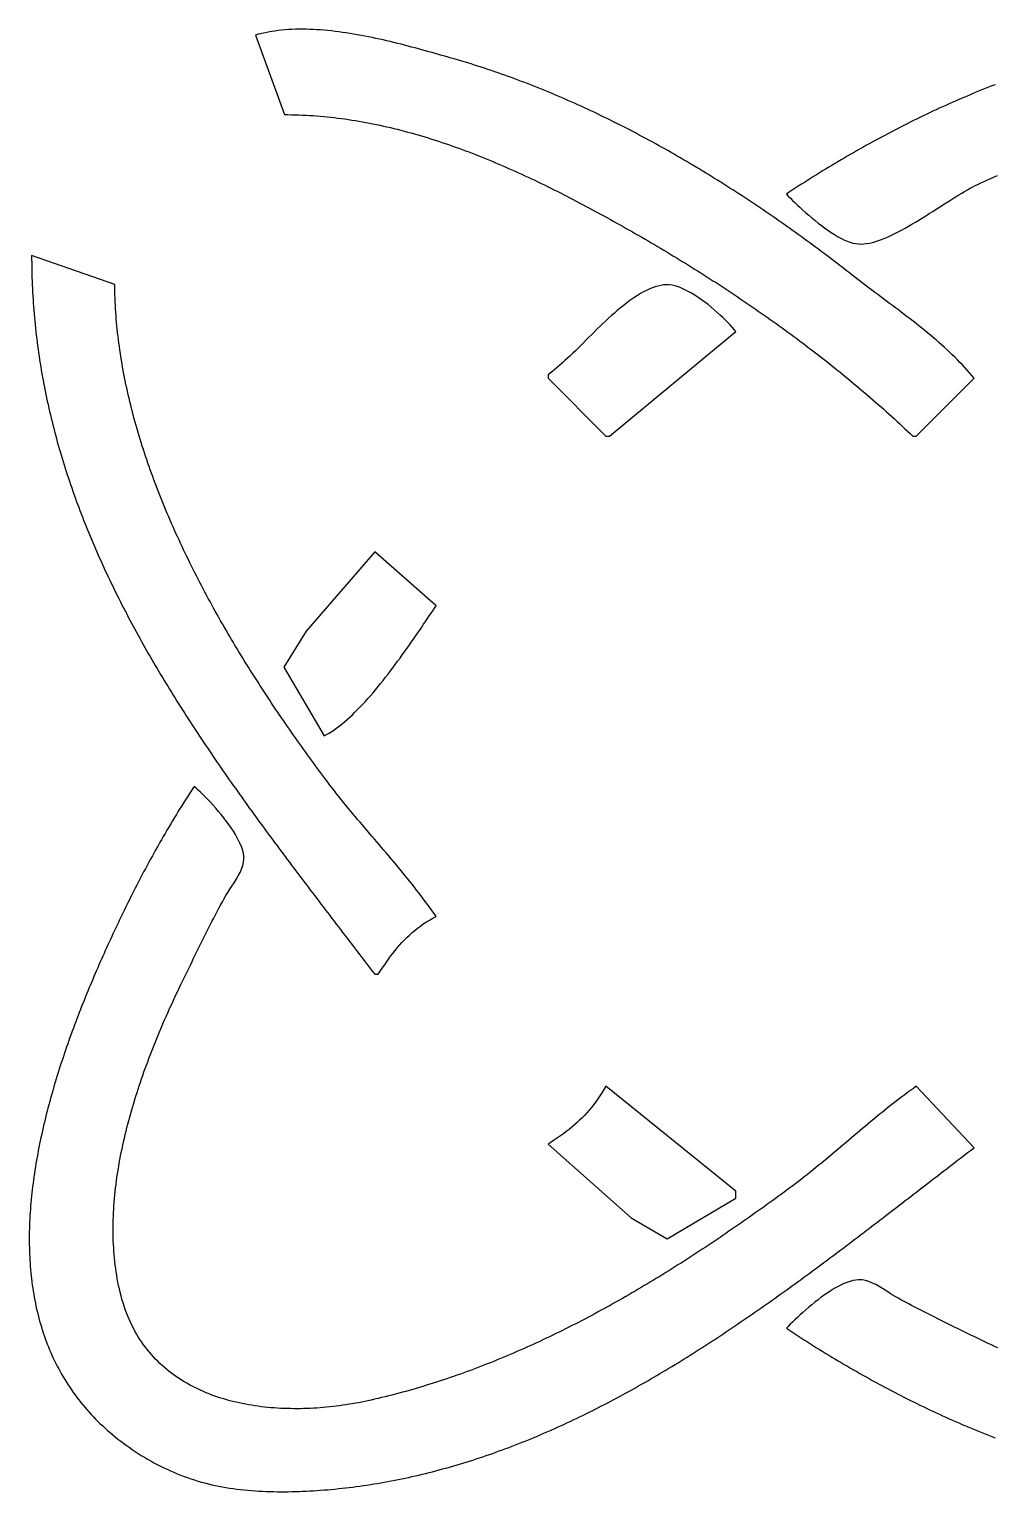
# Model space of a CAD drawing. Extents: x 0 to 2400, y 0 to 1800.
# Drawn here: x 997.3 to 1264.7, y 880.7 to 1285.6 of the extents above; entities that cross this region are included whole.
import ezdxf

# ---------------------------------------------------------------- set-up
doc = ezdxf.new("R2010")
doc.units = 0
doc.layers.add('C7', color=7, linetype='CONTINUOUS')

msp = doc.modelspace()

# ---------------------------------------------------------------- linework, layer by layer
at = {"layer": 'C7'}
for points in [[(1115, 1277.4213), (1114.1601, 1277.6612), (1113.3077, 1277.905), (1112.4432, 1278.1523), (1111.5671, 1278.4026), (1110.6798, 1278.6554), (1109.7816, 1278.9103), (1108.8732, 1279.1669), (1107.9548, 1279.4246), (1107.027, 1279.683), (1106.0902, 1279.9417), (1105.1448, 1280.2001), (1104.1912, 1280.458), (1103.23, 1280.7147), (1102.2615, 1280.9698), (1101.2862, 1281.223), (1100.3046, 1281.4736), (1099.317, 1281.7213), (1098.3239, 1281.9657), (1097.3257, 1282.2062), (1096.3229, 1282.4424), (1095.316, 1282.6739), (1094.3053, 1282.9001), (1093.2914, 1283.1207), (1092.2746, 1283.3352), (1091.2553, 1283.5431), (1090.2341, 1283.7439), (1089.2114, 1283.9373), (1088.1876, 1284.1228), (1087.1631, 1284.2998), (1086.1384, 1284.468), (1085.1139, 1284.6269), (1084.0901, 1284.7761), (1083.0674, 1284.915), (1082.0463, 1285.0432), (1081.0272, 1285.1604), (1080.0104, 1285.2659), (1078.9966, 1285.3594), (1077.9861, 1285.4404), (1076.9793, 1285.5085), (1075.9767, 1285.5631), (1074.9787, 1285.6039), (1073.9858, 1285.6304), (1072.9984, 1285.6421), (1072.017, 1285.6386), (1071.0419, 1285.6194), (1070.0737, 1285.584), (1069.1127, 1285.5321), (1068.1595, 1285.4631), (1067.2144, 1285.3766), (1066.2779, 1285.2722), (1065.3504, 1285.1493), (1064.4324, 1285.0076), (1063.5244, 1284.8465), (1062.6266, 1284.6657), (1061.7397, 1284.4646), (1060.864, 1284.2429), (1060, 1284)], [(1060, 1284), (1068, 1262), (1068.9935, 1261.9956), (1069.9861, 1261.9825), (1070.9777, 1261.9607), (1071.9683, 1261.9304), (1072.9579, 1261.8917), (1073.9465, 1261.8445), (1074.934, 1261.7891), (1075.9205, 1261.7254), (1076.9059, 1261.6536), (1077.8902, 1261.5737), (1078.8735, 1261.4858), (1079.8557, 1261.39), (1080.8368, 1261.2864), (1081.8168, 1261.175), (1082.7956, 1261.056), (1083.7734, 1260.9294), (1084.75, 1260.7953), (1085.7254, 1260.6538), (1086.6997, 1260.505), (1087.6728, 1260.3489), (1088.6447, 1260.1856), (1089.6155, 1260.0153), (1090.585, 1259.8379), (1091.5534, 1259.6536), (1092.5205, 1259.4625), (1093.4864, 1259.2646), (1094.451, 1259.06), (1095.4144, 1258.8488), (1096.3765, 1258.631), (1097.3374, 1258.4069), (1098.297, 1258.1763), (1099.2553, 1257.9395), (1100.2123, 1257.6965), (1101.1679, 1257.4474), (1102.1223, 1257.1922), (1103.0753, 1256.9311), (1104.027, 1256.6641), (1104.9773, 1256.3914), (1105.9262, 1256.1129), (1106.8738, 1255.8287), (1107.82, 1255.5391), (1108.7648, 1255.2439), (1109.7082, 1254.9434), (1110.6502, 1254.6375), (1111.5907, 1254.3265), (1112.5298, 1254.0103), (1113.4675, 1253.689), (1114.4037, 1253.3628), (1115.3385, 1253.0316), (1116.2717, 1252.6956), (1117.2035, 1252.3549), (1118.1338, 1252.0096), (1119.0626, 1251.6596), (1119.9899, 1251.3052), (1120.9156, 1250.9464), (1121.8398, 1250.5832), (1122.7624, 1250.2158), (1123.6835, 1249.8442), (1124.603, 1249.4685), (1125.521, 1249.0888), (1126.4373, 1248.7052), (1127.3521, 1248.3177), (1128.2652, 1247.9265), (1129.1768, 1247.5316), (1130.0866, 1247.1331), (1130.9949, 1246.731), (1131.9015, 1246.3256), (1132.8064, 1245.9167), (1133.7097, 1245.5046), (1134.6113, 1245.0893), (1135.5112, 1244.6709), (1136.4094, 1244.2495), (1137.3058, 1243.8251), (1138.2006, 1243.3978), (1139.0936, 1242.9678), (1139.9849, 1242.535), (1140.8744, 1242.0996), (1141.7622, 1241.6617), (1142.6482, 1241.2213), (1143.5324, 1240.7785), (1144.4148, 1240.3334), (1145.2954, 1239.8861), (1146.1742, 1239.4366), (1147.0512, 1238.9851), (1147.9263, 1238.5316), (1148.7996, 1238.0762), (1149.671, 1237.619), (1150.5406, 1237.1601), (1151.4083, 1236.6995), (1152.2741, 1236.2374), (1153.138, 1235.7737), (1154, 1235.3087), (1154.8688, 1234.8377), (1155.7374, 1234.3647), (1156.6059, 1233.8898), (1157.474, 1233.413), (1158.3419, 1232.9342), (1159.2096, 1232.4534), (1160.0769, 1231.9707), (1160.9438, 1231.486), (1161.8105, 1230.9994), (1162.6767, 1230.5108), (1163.5425, 1230.0202), (1164.4079, 1229.5277), (1165.2729, 1229.0332), (1166.1373, 1228.5367), (1167.0013, 1228.0383), (1167.8648, 1227.5379), (1168.7277, 1227.0356), (1169.5901, 1226.5313), (1170.4518, 1226.025), (1171.313, 1225.5167), (1172.1735, 1225.0065), (1173.0334, 1224.4943), (1173.8925, 1223.9802), (1174.751, 1223.4641), (1175.6088, 1222.946), (1176.4658, 1222.4259), (1177.322, 1221.9039), (1178.1774, 1221.3798), (1179.032, 1220.8539), (1179.8858, 1220.3259), (1180.7387, 1219.7959), (1181.5908, 1219.264), (1182.4419, 1218.7301), (1183.2921, 1218.1943), (1184.1413, 1217.6564), (1184.9895, 1217.1166), (1185.8368, 1216.5748), (1186.683, 1216.031), (1187.5281, 1215.4852), (1188.3722, 1214.9375), (1189.2153, 1214.3877), (1190.0571, 1213.836), (1190.8979, 1213.2823), (1191.7375, 1212.7266), (1192.5759, 1212.1689), (1193.4131, 1211.6093), (1194.249, 1211.0476), (1195.0837, 1210.484), (1195.9171, 1209.9184), (1196.7493, 1209.3507), (1197.5801, 1208.7811), (1198.4095, 1208.2095), (1199.2376, 1207.6359), (1200.0643, 1207.0604), (1200.8896, 1206.4828), (1201.7134, 1205.9032), (1202.5358, 1205.3217), (1203.3567, 1204.7381), (1204.176, 1204.1525), (1204.9939, 1203.565), (1205.8102, 1202.9754), (1206.6249, 1202.3839), (1207.438, 1201.7903), (1208.2495, 1201.1948), (1209.0594, 1200.5973), (1209.8676, 1199.9977), (1210.674, 1199.3962), (1211.4788, 1198.7926), (1212.2819, 1198.187), (1213.0831, 1197.5795), (1213.8826, 1196.9699), (1214.6803, 1196.3583), (1215.4762, 1195.7448), (1216.2702, 1195.1292), (1217.0623, 1194.5116), (1217.8525, 1193.892), (1218.6408, 1193.2704), (1219.4272, 1192.6468), (1220.2116, 1192.0211), (1220.994, 1191.3935), (1221.7744, 1190.7638), (1222.5528, 1190.1322), (1223.3291, 1189.4985), (1224.1033, 1188.8628), (1224.8754, 1188.2251), (1225.6454, 1187.5854), (1226.4132, 1186.9436), (1227.1789, 1186.2999), (1227.9423, 1185.6541), (1228.7035, 1185.0063), (1229.4625, 1184.3565), (1230.2193, 1183.7046), (1230.9737, 1183.0508), (1231.7258, 1182.3949), (1232.4756, 1181.737), (1233.2231, 1181.0771), (1233.9681, 1180.4151), (1234.7108, 1179.7512), (1235.451, 1179.0852), (1236.1888, 1178.4171), (1236.924, 1177.7471), (1237.6569, 1177.075), (1238.3871, 1176.4009), (1239.1149, 1175.7248), (1239.84, 1175.0466), (1240.5626, 1174.3664), (1241.2826, 1173.6842), (1242, 1173), (1243, 1173), (1259, 1189), (1258.3799, 1189.7561), (1257.7458, 1190.5047), (1257.0983, 1191.2459), (1256.4379, 1191.9798), (1255.765, 1192.7067), (1255.0802, 1193.4267), (1254.3839, 1194.1401), (1253.6768, 1194.847), (1252.9592, 1195.5477), (1252.2318, 1196.2422), (1251.4949, 1196.9309), (1250.7492, 1197.6139), (1249.9951, 1198.2913), (1249.2331, 1198.9635), (1248.4638, 1199.6305), (1247.6876, 1200.2925), (1246.9051, 1200.9499), (1246.1168, 1201.6026), (1245.3231, 1202.251), (1244.5247, 1202.8953), (1243.7219, 1203.5355), (1242.9153, 1204.172), (1242.1054, 1204.8048), (1241.2928, 1205.4343), (1240.4778, 1206.0605), (1239.6612, 1206.6837), (1238.8432, 1207.304), (1238.0245, 1207.9218), (1237.2056, 1208.537), (1236.3869, 1209.15), (1235.569, 1209.761), (1234.7524, 1210.37), (1233.9376, 1210.9774), (1233.1251, 1211.5832), (1232.3154, 1212.1878), (1231.509, 1212.7912), (1230.7065, 1213.3937), (1229.9082, 1213.9955), (1229.1149, 1214.5967), (1228.3268, 1215.1975), (1227.5447, 1215.7983), (1226.7689, 1216.399), (1226, 1217), (1225.2342, 1217.6002), (1224.4664, 1218.1996), (1223.6966, 1218.798), (1222.9248, 1219.3956), (1222.151, 1219.9922), (1221.3752, 1220.5878), (1220.5974, 1221.1824), (1219.8177, 1221.776), (1219.0359, 1222.3685), (1218.2523, 1222.96), (1217.4667, 1223.5503), (1216.6791, 1224.1395), (1215.8896, 1224.7275), (1215.0983, 1225.3143), (1214.305, 1225.8999), (1213.5098, 1226.4842), (1212.7128, 1227.0673), (1211.9139, 1227.6491), (1211.1131, 1228.2295), (1210.3105, 1228.8085), (1209.506, 1229.3862), (1208.6998, 1229.9625), (1207.8917, 1230.5373), (1207.0818, 1231.1106), (1206.2701, 1231.6825), (1205.4566, 1232.2528), (1204.6413, 1232.8215), (1203.8243, 1233.3887), (1203.0055, 1233.9543), (1202.185, 1234.5182), (1201.3628, 1235.0805), (1200.5388, 1235.6411), (1199.7131, 1236.2), (1198.8857, 1236.7571), (1198.0567, 1237.3124), (1197.2259, 1237.866), (1196.3935, 1238.4177), (1195.5594, 1238.9676), (1194.7236, 1239.5156), (1193.8863, 1240.0617), (1193.0473, 1240.6058), (1192.2066, 1241.148), (1191.3644, 1241.6882), (1190.5206, 1242.2263), (1189.6752, 1242.7625), (1188.8282, 1243.2965), (1187.9796, 1243.8285), (1187.1295, 1244.3583), (1186.2778, 1244.8859), (1185.4246, 1245.4114), (1184.5699, 1245.9347), (1183.7137, 1246.4557), (1182.8559, 1246.9745), (1181.9967, 1247.491), (1181.136, 1248.0051), (1180.2738, 1248.5169), (1179.4101, 1249.0264), (1178.545, 1249.5334), (1177.6785, 1250.038), (1176.8105, 1250.5401), (1175.9411, 1251.0398), (1175.0703, 1251.5369), (1174.1981, 1252.0315), (1173.3245, 1252.5236), (1172.4495, 1253.013), (1171.5732, 1253.4998), (1170.6955, 1253.984), (1169.8164, 1254.4655), (1168.936, 1254.9443), (1168.0543, 1255.4204), (1167.1713, 1255.8937), (1166.2869, 1256.3642), (1165.4013, 1256.8319), (1164.5144, 1257.2968), (1163.6262, 1257.7588), (1162.7367, 1258.2179), (1161.846, 1258.674), (1160.954, 1259.1273), (1160.0608, 1259.5775), (1159.1664, 1260.0248), (1158.2708, 1260.469), (1157.374, 1260.9101), (1156.4759, 1261.3482), (1155.5767, 1261.7831), (1154.6764, 1262.2149), (1153.7748, 1262.6436), (1152.8721, 1263.069), (1151.9683, 1263.4912), (1151.0633, 1263.9102), (1150.1573, 1264.3259), (1149.2501, 1264.7383), (1148.3418, 1265.1473), (1147.4324, 1265.553), (1146.522, 1265.9553), (1145.6105, 1266.3542), (1144.6979, 1266.7496), (1143.7843, 1267.1416), (1142.8696, 1267.53), (1141.954, 1267.915), (1141.0373, 1268.2963), (1140.1196, 1268.6741), (1139.2009, 1269.0483), (1138.2812, 1269.4189), (1137.3605, 1269.7858), (1136.4389, 1270.149), (1135.5164, 1270.5085), (1134.5929, 1270.8643), (1133.6684, 1271.2162), (1132.743, 1271.5644), (1131.8168, 1271.9088), (1130.8896, 1272.2493), (1129.9615, 1272.5859), (1129.0326, 1272.9186), (1128.1028, 1273.2473), (1127.1721, 1273.5721), (1126.2406, 1273.8929), (1125.3082, 1274.2097), (1124.375, 1274.5225), (1123.441, 1274.8311), (1122.5062, 1275.1357), (1121.5706, 1275.4362), (1120.6342, 1275.7324), (1119.6971, 1276.0245), (1118.7591, 1276.3124), (1117.8204, 1276.5961), (1116.881, 1276.8755), (1115.9408, 1277.1506), (1115, 1277.4214)], [(1264.8405, 1270.2871), (1263.9195, 1269.9309), (1262.9998, 1269.571), (1262.0813, 1269.2076), (1261.1641, 1268.8405), (1260.2481, 1268.4699), (1259.3334, 1268.0957), (1258.42, 1267.718), (1257.5079, 1267.3367), (1256.597, 1266.952), (1255.6874, 1266.5639), (1254.7791, 1266.1723), (1253.8722, 1265.7773), (1252.9665, 1265.3789), (1252.0622, 1264.9771), (1251.1591, 1264.5719), (1250.2574, 1264.1635), (1249.3571, 1263.7517), (1248.458, 1263.3367), (1247.5603, 1262.9184), (1246.664, 1262.4969), (1245.769, 1262.0721), (1244.8754, 1261.6442), (1243.9832, 1261.2131), (1243.0923, 1260.7789), (1242.2029, 1260.3415), (1241.3148, 1259.9011), (1240.4281, 1259.4575), (1239.5428, 1259.0109), (1238.6589, 1258.5613), (1237.7764, 1258.1087), (1236.8954, 1257.653), (1236.0157, 1257.1945), (1235.1375, 1256.7329), (1234.2608, 1256.2685), (1233.3855, 1255.8011), (1232.5116, 1255.3309), (1231.6392, 1254.8579), (1230.7682, 1254.382), (1229.8987, 1253.9033), (1229.0307, 1253.4218), (1228.1642, 1252.9375), (1227.2992, 1252.4505), (1226.4356, 1251.9608), (1225.5736, 1251.4684), (1224.713, 1250.9734), (1223.854, 1250.4757), (1222.9965, 1249.9753), (1222.1405, 1249.4724), (1221.286, 1248.9669), (1220.4331, 1248.4588), (1219.5817, 1247.9481), (1218.7318, 1247.435), (1217.8835, 1246.9194), (1217.0368, 1246.4013), (1216.1916, 1245.8808), (1215.3481, 1245.3578), (1214.506, 1244.8325), (1213.6656, 1244.3047), (1212.8268, 1243.7746), (1211.9895, 1243.2422), (1211.1539, 1242.7075), (1210.3199, 1242.1705), (1209.4874, 1241.6312), (1208.6567, 1241.0896), (1207.8275, 1240.5459), (1207, 1240)], [(1260, 1242.6912), (1260.9051, 1243.1054), (1261.812, 1243.5178), (1262.7206, 1243.9283), (1263.631, 1244.3367), (1264.5429, 1244.7429), (1265.4566, 1245.1469)], [(1207, 1240), (1207.5293, 1239.4651), (1208.1075, 1238.8888), (1208.731, 1238.2761), (1209.3965, 1237.6323), (1210.1004, 1236.9627), (1210.8395, 1236.2725), (1211.6103, 1235.5668), (1212.4093, 1234.8511), (1213.2331, 1234.1304), (1214.0784, 1233.41), (1214.9416, 1232.6952), (1215.8194, 1231.9911), (1216.7084, 1231.3031), (1217.605, 1230.6364), (1218.506, 1229.9961), (1219.4079, 1229.3876), (1220.3072, 1228.816), (1221.2006, 1228.2866), (1222.0846, 1227.8046), (1222.9558, 1227.3754), (1223.8107, 1227.004), (1224.6461, 1226.6957), (1225.4583, 1226.4558), (1226.2441, 1226.2895), (1227, 1226.2021), (1227.716, 1226.1863), (1228.4592, 1226.2254), (1229.2279, 1226.3166), (1230.0205, 1226.4575), (1230.8356, 1226.6456), (1231.6714, 1226.8782), (1232.5265, 1227.1529), (1233.3993, 1227.4671), (1234.2882, 1227.8183), (1235.1916, 1228.204), (1236.108, 1228.6215), (1237.0357, 1229.0685), (1237.9733, 1229.5423), (1238.919, 1230.0404), (1239.8715, 1230.5602), (1240.829, 1231.0993), (1241.7901, 1231.6551), (1242.7531, 1232.225), (1243.7165, 1232.8066), (1244.6787, 1233.3972), (1245.6381, 1233.9944), (1246.5931, 1234.5957), (1247.5423, 1235.1983), (1248.4839, 1235.8), (1249.4165, 1236.398), (1250.3385, 1236.9899), (1251.2482, 1237.5731), (1252.1442, 1238.1452), (1253.0248, 1238.7035), (1253.8885, 1239.2455), (1254.7337, 1239.7687), (1255.5588, 1240.2705), (1256.3623, 1240.7485), (1257.1425, 1241.2), (1257.898, 1241.6226), (1258.6271, 1242.0137), (1259.3283, 1242.3708), (1260, 1242.6913)], [(998, 1223), (998.0027, 1221.9757), (998.0109, 1220.9537), (998.0246, 1219.9337), (998.0438, 1218.9159), (998.0683, 1217.9002), (998.0983, 1216.8866), (998.1336, 1215.8752), (998.1742, 1214.8658), (998.2202, 1213.8585), (998.2714, 1212.8533), (998.3279, 1211.8501), (998.3896, 1210.849), (998.4565, 1209.8499), (998.5286, 1208.8529), (998.6059, 1207.8579), (998.6883, 1206.8649), (998.7758, 1205.874), (998.8683, 1204.885), (998.966, 1203.898), (999.0686, 1202.913), (999.1763, 1201.93), (999.2889, 1200.9489), (999.4065, 1199.9698), (999.529, 1198.9927), (999.6564, 1198.0174), (999.7886, 1197.0441), (999.9258, 1196.0728), (1000.0677, 1195.1033), (1000.2144, 1194.1357), (1000.3659, 1193.17), (1000.5222, 1192.2062), (1000.6832, 1191.2443), (1000.8488, 1190.2842), (1001.0192, 1189.326), (1001.1941, 1188.3696), (1001.3737, 1187.4151), (1001.5579, 1186.4624), (1001.7466, 1185.5115), (1001.9399, 1184.5624), (1002.1377, 1183.6151), (1002.34, 1182.6696), (1002.5468, 1181.7259), (1002.758, 1180.7839), (1002.9735, 1179.8437), (1003.1935, 1178.9053), (1003.4179, 1177.9686), (1003.6465, 1177.0336), (1003.8795, 1176.1003), (1004.1168, 1175.1688), (1004.3583, 1174.239), (1004.6041, 1173.3109), (1004.854, 1172.3844), (1005.1082, 1171.4596), (1005.3665, 1170.5366), (1005.6289, 1169.6151), (1005.8954, 1168.6953), (1006.166, 1167.7772), (1006.4407, 1166.8607), (1006.7194, 1165.9458), (1007.002, 1165.0325), (1007.2887, 1164.1208), (1007.5793, 1163.2107), (1007.8738, 1162.3022), (1008.1723, 1161.3953), (1008.4746, 1160.49), (1008.7807, 1159.5862), (1009.0907, 1158.6839), (1009.4044, 1157.7832), (1009.722, 1156.884), (1010.0432, 1155.9864), (1010.3682, 1155.0903), (1010.6969, 1154.1956), (1011.0293, 1153.3025), (1011.3653, 1152.4108), (1011.7049, 1151.5206), (1012.0481, 1150.6319), (1012.3948, 1149.7446), (1012.7452, 1148.8588), (1013.099, 1147.9744), (1013.4563, 1147.0915), (1013.817, 1146.21), (1014.1812, 1145.3298), (1014.5488, 1144.4511), (1014.9198, 1143.5738), (1015.2942, 1142.6979), (1015.6719, 1141.8233), (1016.0529, 1140.9501), (1016.4372, 1140.0782), (1016.8247, 1139.2077), (1017.2155, 1138.3386), (1017.6094, 1137.4707), (1018.0066, 1136.6042), (1018.4069, 1135.739), (1018.8103, 1134.8751), (1019.2168, 1134.0125), (1019.6264, 1133.1511), (1020.0391, 1132.2911), (1020.4548, 1131.4322), (1020.8735, 1130.5747), (1021.2951, 1129.7184), (1021.7197, 1128.8633), (1022.1473, 1128.0095), (1022.5777, 1127.1569), (1023.011, 1126.3054), (1023.4471, 1125.4552), (1023.8861, 1124.6062), (1024.3279, 1123.7583), (1024.7724, 1122.9117), (1025.2197, 1122.0661), (1025.6697, 1121.2218), (1026.1223, 1120.3786), (1026.5777, 1119.5365), (1027.0357, 1118.6955), (1027.4963, 1117.8557), (1027.9595, 1117.0169), (1028.4252, 1116.1793), (1028.8935, 1115.3427), (1029.3643, 1114.5072), (1029.8376, 1113.6728), (1030.3134, 1112.8395), (1030.7916, 1112.0072), (1031.2722, 1111.1759), (1031.7551, 1110.3457), (1032.2405, 1109.5165), (1032.7281, 1108.6884), (1033.2181, 1107.8612), (1033.7104, 1107.035), (1034.2049, 1106.2098), (1034.7016, 1105.3856), (1035.2006, 1104.5623), (1035.7017, 1103.74), (1036.205, 1102.9187), (1036.7104, 1102.0983), (1037.2179, 1101.2788), (1037.7275, 1100.4603), (1038.2391, 1099.6427), (1038.7528, 1098.8259), (1039.2685, 1098.0101), (1039.7861, 1097.1952), (1040.3057, 1096.3811), (1040.8272, 1095.5679), (1041.3506, 1094.7555), (1041.8759, 1093.944), (1042.403, 1093.1334), (1042.9319, 1092.3236), (1043.4626, 1091.5145), (1043.9951, 1090.7064), (1044.5294, 1089.899), (1045.0653, 1089.0924), (1045.603, 1088.2865), (1046.1423, 1087.4815), (1046.6832, 1086.6772), (1047.2258, 1085.8737), (1047.77, 1085.0709), (1048.3157, 1084.2689), (1048.8629, 1083.4676), (1049.4117, 1082.667), (1049.962, 1081.8671), (1050.5137, 1081.068), (1051.0668, 1080.2695), (1051.6214, 1079.4717), (1052.1773, 1078.6746), (1052.7346, 1077.8781), (1053.2932, 1077.0823), (1053.8532, 1076.2871), (1054.4144, 1075.4926), (1054.9769, 1074.6987), (1055.5406, 1073.9054), (1056.1055, 1073.1128), (1056.6715, 1072.3207), (1057.2388, 1071.5292), (1057.8071, 1070.7383), (1058.3766, 1069.948), (1058.9471, 1069.1582), (1059.5187, 1068.369), (1060.0913, 1067.5804), (1060.6649, 1066.7922), (1061.2395, 1066.0046), (1061.815, 1065.2175), (1062.3915, 1064.431), (1062.9688, 1063.6449), (1063.5471, 1062.8593), (1064.1261, 1062.0742), (1064.706, 1061.2895), (1065.2867, 1060.5054), (1065.8681, 1059.7216), (1066.4503, 1058.9384), (1067.0332, 1058.1555), (1067.6168, 1057.3731), (1068.201, 1056.5911), (1068.7859, 1055.8095), (1069.3714, 1055.0283), (1069.9575, 1054.2474), (1070.5441, 1053.467), (1071.1313, 1052.6869), (1071.719, 1051.9072), (1072.3072, 1051.1279), (1072.8959, 1050.3489), (1073.4849, 1049.5702), (1074.0744, 1048.7918), (1074.6643, 1048.0138), (1075.2545, 1047.236), (1075.8451, 1046.4586), (1076.4359, 1045.6814), (1077.0271, 1044.9045), (1077.6185, 1044.1279), (1078.2101, 1043.3516), (1078.8019, 1042.5755), (1079.3939, 1041.7996), (1079.9861, 1041.024), (1080.5784, 1040.2486), (1081.1708, 1039.4734), (1081.7632, 1038.6984), (1082.3557, 1037.9236), (1082.9483, 1037.149), (1083.5408, 1036.3745), (1084.1333, 1035.6003), (1084.7257, 1034.8262), (1085.3181, 1034.0522), (1085.9104, 1033.2784), (1086.5025, 1032.5047), (1087.0945, 1031.7311), (1087.6863, 1030.9576), (1088.2778, 1030.1843), (1088.8692, 1029.411), (1089.4603, 1028.6378), (1090.0511, 1027.8647), (1090.6416, 1027.0917), (1091.2317, 1026.3187), (1091.8215, 1025.5457), (1092.411, 1024.7728), (1093, 1024), (1094, 1024), (1094.5537, 1024.8662), (1095.1126, 1025.7211), (1095.6776, 1026.564), (1096.2499, 1027.3943), (1096.8306, 1028.2115), (1097.4209, 1029.015), (1098.0219, 1029.8042), (1098.6346, 1030.5784), (1099.2602, 1031.3371), (1099.8998, 1032.0797), (1100.5546, 1032.8057), (1101.2257, 1033.5143), (1101.9141, 1034.2051), (1102.621, 1034.8774), (1103.3475, 1035.5307), (1104.0947, 1036.1643), (1104.8638, 1036.7777), (1105.6559, 1037.3702), (1106.472, 1037.9414), (1107.3134, 1038.4905), (1108.1811, 1039.017), (1109.0762, 1039.5204), (1110, 1040), (1109.4276, 1040.8298), (1108.8484, 1041.6556), (1108.2626, 1042.4775), (1107.6705, 1043.2958), (1107.0724, 1044.1105), (1106.4685, 1044.9218), (1105.859, 1045.7299), (1105.2443, 1046.5349), (1104.6246, 1047.3369), (1104.0001, 1048.1362), (1103.3712, 1048.9329), (1102.7381, 1049.7272), (1102.1011, 1050.5191), (1101.4603, 1051.3089), (1100.8162, 1052.0967), (1100.1689, 1052.8827), (1099.5187, 1053.667), (1098.8659, 1054.4498), (1098.2108, 1055.2312), (1097.5536, 1056.0114), (1096.8945, 1056.7906), (1096.2339, 1057.5689), (1095.5719, 1058.3464), (1094.909, 1059.1233), (1094.2453, 1059.8998), (1093.581, 1060.6761), (1092.9165, 1061.4522), (1092.2521, 1062.2284), (1091.5879, 1063.0047), (1090.9243, 1063.7814), (1090.2615, 1064.5586), (1089.5998, 1065.3365), (1088.9394, 1066.1152), (1088.2806, 1066.8949), (1087.6237, 1067.6757), (1086.9689, 1068.4578), (1086.3165, 1069.2413), (1085.6668, 1070.0264), (1085.02, 1070.8133), (1084.3764, 1071.6021), (1083.7363, 1072.393), (1083.0999, 1073.1861), (1082.4674, 1073.9815), (1081.8393, 1074.7795), (1081.2156, 1075.5802), (1080.5967, 1076.3837), (1079.9828, 1077.1903), (1079.3743, 1078)], [(1079.3742, 1078), (1078.8193, 1078.7444), (1078.2642, 1079.4917), (1077.7089, 1080.242), (1077.1536, 1080.9952), (1076.5982, 1081.7513), (1076.0428, 1082.5102), (1075.4874, 1083.272), (1074.9321, 1084.0366), (1074.377, 1084.804), (1073.822, 1085.5742), (1073.2673, 1086.3471), (1072.7128, 1087.1228), (1072.1588, 1087.9012), (1071.605, 1088.6823), (1071.0518, 1089.4661), (1070.499, 1090.2525), (1069.9467, 1091.0416), (1069.3951, 1091.8332), (1068.844, 1092.6275), (1068.2937, 1093.4244), (1067.744, 1094.2238), (1067.1952, 1095.0257), (1066.6472, 1095.8302), (1066.1001, 1096.6371), (1065.5539, 1097.4465), (1065.0087, 1098.2584), (1064.4645, 1099.0727), (1063.9214, 1099.8894), (1063.3794, 1100.7085), (1062.8386, 1101.5299), (1062.299, 1102.3537), (1061.7607, 1103.1798), (1061.2237, 1104.0083), (1060.6881, 1104.839), (1060.1539, 1105.672), (1059.6212, 1106.5072), (1059.0901, 1107.3446), (1058.5605, 1108.1843), (1058.0325, 1109.0261), (1057.5062, 1109.8701), (1056.9816, 1110.7162), (1056.4588, 1111.5645), (1055.9378, 1112.4148), (1055.4187, 1113.2672), (1054.9014, 1114.1217), (1054.3862, 1114.9782), (1053.873, 1115.8367), (1053.3618, 1116.6973), (1052.8528, 1117.5598), (1052.3459, 1118.4242), (1051.8413, 1119.2906), (1051.3389, 1120.1589), (1050.8388, 1121.0291), (1050.3411, 1121.9011), (1049.8458, 1122.775), (1049.353, 1123.6508), (1048.8627, 1124.5283), (1048.3749, 1125.4076), (1047.8898, 1126.2887), (1047.4073, 1127.1716), (1046.9275, 1128.0561), (1046.4505, 1128.9424), (1045.9763, 1129.8304), (1045.5049, 1130.72), (1045.0365, 1131.6113), (1044.571, 1132.5041), (1044.1086, 1133.3986), (1043.6491, 1134.2947), (1043.1928, 1135.1923), (1042.7397, 1136.0915), (1042.2897, 1136.9922), (1041.843, 1137.8944), (1041.3996, 1138.798), (1040.9596, 1139.7031), (1040.523, 1140.6097), (1040.0898, 1141.5177), (1039.6601, 1142.427), (1039.234, 1143.3378), (1038.8114, 1144.2499), (1038.3925, 1145.1633), (1037.9774, 1146.078), (1037.5659, 1146.9941), (1037.1583, 1147.9114), (1036.7545, 1148.8299), (1036.3546, 1149.7497), (1035.9587, 1150.6707), (1035.5667, 1151.5928), (1035.1788, 1152.5162), (1034.795, 1153.4407), (1034.4154, 1154.3663), (1034.0399, 1155.293), (1033.6687, 1156.2208), (1033.3017, 1157.1497), (1032.9391, 1158.0796), (1032.5809, 1159.0105), (1032.2272, 1159.9424), (1031.8779, 1160.8753), (1031.5332, 1161.8092), (1031.193, 1162.744), (1030.8575, 1163.6798), (1030.5267, 1164.6164), (1030.2007, 1165.5539), (1029.8794, 1166.4922), (1029.5629, 1167.4314), (1029.2514, 1168.3715), (1028.9447, 1169.3123), (1028.6431, 1170.2538), (1028.3465, 1171.1962), (1028.055, 1172.1392), (1027.7686, 1173.083), (1027.4874, 1174.0275), (1027.2114, 1174.9726), (1026.9407, 1175.9184), (1026.6753, 1176.8649), (1026.4153, 1177.8119), (1026.1608, 1178.7595), (1025.9117, 1179.7077), (1025.6682, 1180.6564), (1025.4302, 1181.6057), (1025.1979, 1182.5554), (1024.9712, 1183.5057), (1024.7503, 1184.4564), (1024.5351, 1185.4075), (1024.3258, 1186.3591), (1024.1223, 1187.3111), (1023.9248, 1188.2634), (1023.7332, 1189.2161), (1023.5477, 1190.1692), (1023.3682, 1191.1226), (1023.1949, 1192.0762), (1023.0277, 1193.0302), (1022.8668, 1193.9844), (1022.7121, 1194.9388), (1022.5637, 1195.8935), (1022.4217, 1196.8483), (1022.2862, 1197.8034), (1022.1571, 1198.7585), (1022.0345, 1199.7138), (1021.9185, 1200.6693), (1021.8091, 1201.6248), (1021.7063, 1202.5804), (1021.6103, 1203.536), (1021.5211, 1204.4917), (1021.4386, 1205.4473), (1021.3631, 1206.403), (1021.2944, 1207.3586), (1021.2327, 1208.3142), (1021.178, 1209.2697), (1021.1304, 1210.2251), (1021.0899, 1211.1804), (1021.0565, 1212.1355), (1021.0304, 1213.0905), (1021.0115, 1214.0453), (1021, 1215), (998, 1223)], [(1141, 1190), (1141, 1189), (1157, 1173), (1158, 1173), (1193, 1202), (1192.539, 1202.5507), (1192.0186, 1203.1433), (1191.4426, 1203.772), (1190.8153, 1204.4308), (1190.1406, 1205.1139), (1189.4227, 1205.8155), (1188.6656, 1206.5297), (1187.8735, 1207.2507), (1187.0504, 1207.9725), (1186.2004, 1208.6894), (1185.3275, 1209.3955), (1184.436, 1210.085), (1183.5298, 1210.7519), (1182.6131, 1211.3904), (1181.6898, 1211.9947), (1180.7642, 1212.559), (1179.8403, 1213.0773), (1178.9221, 1213.5438), (1178.0139, 1213.9527), (1177.1195, 1214.2981), (1176.2432, 1214.5742), (1175.389, 1214.7751), (1174.561, 1214.8949), (1173.7633, 1214.9278), (1173, 1214.868), (1172.2134, 1214.7281), (1171.4233, 1214.5378), (1170.6301, 1214.2993), (1169.834, 1214.0146), (1169.0355, 1213.6858), (1168.2348, 1213.3152), (1167.4324, 1212.9048), (1166.6285, 1212.4568), (1165.8236, 1211.9732), (1165.0181, 1211.4563), (1164.2122, 1210.9081), (1163.4063, 1210.3307), (1162.6007, 1209.7263), (1161.7959, 1209.097), (1160.9922, 1208.445), (1160.19, 1207.7723), (1159.3895, 1207.0811), (1158.5911, 1206.3735), (1157.7953, 1205.6516), (1157.0024, 1204.9176), (1156.2126, 1204.1736), (1155.4264, 1203.4217), (1154.6442, 1202.664), (1153.8662, 1201.9027), (1153.0929, 1201.1398), (1152.3245, 1200.3776), (1151.5615, 1199.6182), (1150.8042, 1198.8635), (1150.053, 1198.1159), (1149.3082, 1197.3774), (1148.5701, 1196.6501), (1147.8392, 1195.9362), (1147.1157, 1195.2378), (1146.4001, 1194.557), (1145.6927, 1193.896), (1144.9938, 1193.2568), (1144.3039, 1192.6416), (1143.6231, 1192.0525), (1142.952, 1191.4917), (1142.2909, 1190.9613), (1141.6401, 1190.4633), (1141, 1190)], [(1093, 1141), (1074, 1119), (1067.8518, 1109), (1079, 1090), (1079.6981, 1090.3719), (1080.4002, 1090.7798), (1081.1057, 1091.2224), (1081.8142, 1091.6984), (1082.5255, 1092.2065), (1083.239, 1092.7455), (1083.9543, 1093.3139), (1084.6712, 1093.9105), (1085.3891, 1094.534), (1086.1077, 1095.1831), (1086.8267, 1095.8566), (1087.5455, 1096.553), (1088.2637, 1097.2712), (1088.9811, 1098.0098), (1089.6972, 1098.7675), (1090.4116, 1099.543), (1091.1239, 1100.335), (1091.8337, 1101.1423), (1092.5406, 1101.9635), (1093.2442, 1102.7973), (1093.9442, 1103.6424), (1094.6401, 1104.4976), (1095.3314, 1105.3615), (1096.018, 1106.2328), (1096.6992, 1107.1103), (1097.3748, 1107.9926), (1098.0443, 1108.8785), (1098.7073, 1109.7666), (1099.3635, 1110.6556), (1100.0124, 1111.5443), (1100.6537, 1112.4313), (1101.287, 1113.3154), (1101.9117, 1114.1952), (1102.5277, 1115.0695), (1103.1344, 1115.9369), (1103.7314, 1116.7962), (1104.3185, 1117.646), (1104.8951, 1118.4852), (1105.4608, 1119.3122), (1106.0154, 1120.126), (1106.5583, 1120.9251), (1107.0892, 1121.7082), (1107.6077, 1122.4742), (1108.1133, 1123.2216), (1108.6058, 1123.9491), (1109.0847, 1124.6556), (1109.5495, 1125.3396), (1110, 1126), (1093, 1141)], [(1208, 964.8842), (1207.2081, 964.3011), (1206.4149, 963.7188), (1205.6204, 963.1373), (1204.8247, 962.5567), (1204.0276, 961.977), (1203.2293, 961.3982), (1202.4297, 960.8203), (1201.6288, 960.2434), (1200.8265, 959.6675), (1200.023, 959.0926), (1199.2182, 958.5188), (1198.4122, 957.9461), (1197.6048, 957.3745), (1196.7961, 956.8041), (1195.9861, 956.2348), (1195.1748, 955.6668), (1194.3622, 955.1), (1193.5483, 954.5345), (1192.7332, 953.9703), (1191.9167, 953.4074), (1191.0989, 952.8459), (1190.2798, 952.2858), (1189.4594, 951.7272), (1188.6376, 951.17), (1187.8146, 950.6142), (1186.9903, 950.06), (1186.1647, 949.5074), (1185.3377, 948.9563), (1184.5094, 948.4068), (1183.6799, 947.859), (1182.849, 947.3128), (1182.0168, 946.7684), (1181.1833, 946.2256), (1180.3484, 945.6847), (1179.5123, 945.1455), (1178.6748, 944.6081), (1177.836, 944.0726), (1176.9959, 943.539), (1176.1545, 943.0073), (1175.3118, 942.4776), (1174.4677, 941.9498), (1173.6223, 941.424), (1172.7756, 940.9002), (1171.9275, 940.3786), (1171.0781, 939.859), (1170.2275, 939.3415), (1169.3754, 938.8262), (1168.5221, 938.3131), (1167.6674, 937.8022), (1166.8114, 937.2935), (1165.954, 936.7871), (1165.0953, 936.283), (1164.2353, 935.7813), (1163.374, 935.2819), (1162.5113, 934.785), (1161.6473, 934.2904), (1160.7819, 933.7983), (1159.9152, 933.3088), (1159.0472, 932.8217), (1158.1778, 932.3372), (1157.3071, 931.8552), (1156.435, 931.3759), (1155.5616, 930.8992), (1154.6868, 930.4252), (1153.8108, 929.9539), (1152.9333, 929.4853), (1152.0545, 929.0195), (1151.1744, 928.5564), (1150.2929, 928.0962), (1149.4101, 927.6389), (1148.5259, 927.1844), (1147.6404, 926.7328), (1146.7535, 926.2842), (1145.8652, 925.8386), (1144.9756, 925.396), (1144.0847, 924.9564), (1143.1924, 924.5198), (1142.2987, 924.0864), (1141.4037, 923.6561), (1140.5073, 923.2289), (1139.6096, 922.805), (1138.7105, 922.3842), (1137.81, 921.9667), (1136.9082, 921.5525), (1136.005, 921.1416), (1135.1004, 920.734), (1134.1945, 920.3298), (1133.2872, 919.929), (1132.3786, 919.5316), (1131.4686, 919.1377), (1130.5572, 918.7473), (1129.6444, 918.3604), (1128.7303, 917.977), (1127.8148, 917.5973), (1126.8979, 917.2211), (1125.9797, 916.8486), (1125.06, 916.4798), (1124.139, 916.1146), (1123.2167, 915.7532), (1122.2929, 915.3956), (1121.3678, 915.0417), (1120.4413, 914.6917), (1119.5134, 914.3455), (1118.5841, 914.0032), (1117.6535, 913.6648), (1116.7214, 913.3304), (1115.788, 913), (1114.8532, 912.6735), (1113.917, 912.3511), (1112.9794, 912.0328), (1112.0405, 911.7185), (1111.1001, 911.4084), (1110.1584, 911.1025), (1109.2152, 910.8007), (1108.2707, 910.5031), (1107.3248, 910.2098), (1106.3775, 909.9208), (1105.4288, 909.6361), (1104.4787, 909.3557), (1103.5272, 909.0797), (1102.5743, 908.8081), (1101.62, 908.5409), (1100.6643, 908.2782), (1099.7072, 908.02), (1098.7487, 907.7663), (1097.7888, 907.5171), (1096.8275, 907.2726), (1095.8648, 907.0326), (1094.9007, 906.7973), (1093.9352, 906.5667), (1092.9683, 906.3407), (1092, 906.1196), (1091.1456, 905.9306), (1090.2862, 905.7486), (1089.422, 905.5735), (1088.5532, 905.4056), (1087.6801, 905.245), (1086.803, 905.0917), (1085.9221, 904.946), (1085.0375, 904.8079), (1084.1497, 904.6775), (1083.2588, 904.555), (1082.3651, 904.4405), (1081.4687, 904.3341), (1080.5701, 904.236), (1079.6694, 904.1462), (1078.7668, 904.065), (1077.8626, 903.9923), (1076.9572, 903.9284), (1076.0506, 903.8733), (1075.1431, 903.8273), (1074.2351, 903.7903), (1073.3267, 903.7626), (1072.4182, 903.7442), (1071.5098, 903.7353), (1070.6018, 903.736), (1069.6945, 903.7464), (1068.7881, 903.7667), (1067.8827, 903.797), (1066.9788, 903.8373), (1066.0765, 903.8879), (1065.176, 903.9488), (1064.2777, 904.0202), (1063.3817, 904.1021), (1062.4883, 904.1948), (1061.5979, 904.2983), (1060.7105, 904.4128), (1059.8264, 904.5383), (1058.946, 904.6751), (1058.0694, 904.8232), (1057.1969, 904.9827), (1056.3288, 905.1538), (1055.4652, 905.3366), (1054.6065, 905.5313), (1053.7529, 905.7379), (1052.9046, 905.9565), (1052.0619, 906.1874), (1051.225, 906.4305), (1050.3942, 906.6861), (1049.5697, 906.9543), (1048.7517, 907.2351), (1047.9406, 907.5287), (1047.1366, 907.8353), (1046.3398, 908.155), (1045.5507, 908.4878), (1044.7693, 908.8339), (1043.996, 909.1934), (1043.2309, 909.5665), (1042.4744, 909.9533), (1041.7268, 910.3539), (1040.9881, 910.7683), (1040.2587, 911.1969), (1039.5389, 911.6396), (1038.8289, 912.0965), (1038.1289, 912.5679), (1037.4391, 913.0538), (1036.7599, 913.5544), (1036.0915, 914.0698), (1035.434, 914.6001), (1034.7879, 915.1454), (1034.1532, 915.7058), (1033.5303, 916.2815), (1032.9194, 916.8727), (1032.3208, 917.4793), (1031.7347, 918.1016), (1031.1613, 918.7397), (1030.6009, 919.3936), (1030.0538, 920.0636), (1029.5201, 920.7497), (1029.0002, 921.452), (1028.4943, 922.1708), (1028.0026, 922.9061), (1027.5254, 923.658), (1027.0629, 924.4266), (1026.6154, 925.2121), (1026.1831, 926.0147), (1025.7662, 926.8343), (1025.3651, 927.6712), (1024.98, 928.5255), (1024.611, 929.3973), (1024.2585, 930.2867), (1023.9228, 931.1938), (1023.6039, 932.1188), (1023.3023, 933.0618), (1023.0181, 934.0229), (1022.7516, 935.0023), (1022.5031, 936), (1022.2898, 936.9261), (1022.0897, 937.8557), (1021.9027, 938.7886), (1021.7285, 939.7248), (1021.5671, 940.664), (1021.4182, 941.6063), (1021.2818, 942.5515), (1021.1577, 943.4996), (1021.0458, 944.4503), (1020.9459, 945.4036), (1020.8579, 946.3595), (1020.7816, 947.3177), (1020.717, 948.2783), (1020.6637, 949.2411), (1020.6218, 950.2059), (1020.5911, 951.1727), (1020.5713, 952.1415), (1020.5625, 953.112), (1020.5644, 954.0842), (1020.5769, 955.0579), (1020.5998, 956.0332), (1020.633, 957.0098), (1020.6764, 957.9877), (1020.7299, 958.9667), (1020.7932, 959.9469), (1020.8662, 960.9279), (1020.9489, 961.9099), (1021.041, 962.8926), (1021.1424, 963.8759), (1021.253, 964.8598), (1021.3726, 965.8441), (1021.5011, 966.8288), (1021.6383, 967.8137), (1021.7841, 968.7988), (1021.9383, 969.7839), (1022.1009, 970.7689), (1022.2716, 971.7538), (1022.4504, 972.7383), (1022.637, 973.7225), (1022.8314, 974.7062), (1023.0334, 975.6893), (1023.2428, 976.6718), (1023.4596, 977.6534), (1023.6835, 978.6342), (1023.9144, 979.6139), (1024.1522, 980.5926), (1024.3967, 981.57), (1024.6479, 982.5462), (1024.9054, 983.5209), (1025.1693, 984.4941), (1025.4394, 985.4657), (1025.7155, 986.4356), (1025.9974, 987.4037), (1026.2852, 988.3698), (1026.5785, 989.3339), (1026.8772, 990.2959), (1027.1813, 991.2557), (1027.4905, 992.2131), (1027.8047, 993.1681), (1028.1239, 994.1205), (1028.4477, 995.0703), (1028.7762, 996.0173), (1029.1091, 996.9615), (1029.4463, 997.9027), (1029.7877, 998.8409), (1030.1331, 999.7759), (1030.4824, 1000.7077), (1030.8354, 1001.636), (1031.1921, 1002.5609), (1031.5521, 1003.4823), (1031.9155, 1004.3999), (1032.2821, 1005.3138), (1032.6516, 1006.2238), (1033.0241, 1007.1298), (1033.3993, 1008.0318), (1033.7771, 1008.9295), (1034.1573, 1009.8229), (1034.5398, 1010.712), (1034.9245, 1011.5965), (1035.3113, 1012.4764), (1035.6999, 1013.3517), (1036.0902, 1014.2221), (1036.4822, 1015.0876), (1036.8756, 1015.9481), (1037.2703, 1016.8035), (1037.6662, 1017.6536), (1038.0631, 1018.4984), (1038.4608, 1019.3378), (1038.8593, 1020.1717), (1039.2585, 1021), (1039.7072, 1021.9276), (1040.1563, 1022.8559), (1040.6058, 1023.7846), (1041.0557, 1024.7136), (1041.5062, 1025.6428), (1041.9575, 1026.5721), (1042.4096, 1027.5014), (1042.8627, 1028.4306), (1043.3168, 1029.3595), (1043.7721, 1030.2881), (1044.2286, 1031.2161), (1044.6866, 1032.1436), (1045.1461, 1033.0703), (1045.6072, 1033.9963), (1046.0701, 1034.9212), (1046.5348, 1035.8451), (1047.0015, 1036.7678), (1047.4702, 1037.6893), (1047.9412, 1038.6093), (1048.4144, 1039.5277), (1048.8901, 1040.4446), (1049.3683, 1041.3596), (1049.8491, 1042.2728), (1050.3327, 1043.184), (1050.8192, 1044.0931), (1051.3087, 1045), (1051.7804, 1045.8196), (1052.3118, 1046.6684), (1052.8839, 1047.5429), (1053.4782, 1048.4397), (1054.076, 1049.3553), (1054.6585, 1050.2862), (1055.2072, 1051.229), (1055.7032, 1052.1803), (1056.128, 1053.1364), (1056.4628, 1054.0941), (1056.6889, 1055.0497), (1056.7878, 1056), (1056.7627, 1056.721), (1056.6488, 1057.4838), (1056.4519, 1058.2837), (1056.1779, 1059.1161), (1055.8326, 1059.9765), (1055.422, 1060.8602), (1054.9518, 1061.7628), (1054.428, 1062.6795), (1053.8563, 1063.6059), (1053.2428, 1064.5374), (1052.5932, 1065.4693), (1051.9135, 1066.3971), (1051.2094, 1067.3162), (1050.4869, 1068.222), (1049.7518, 1069.11), (1049.01, 1069.9756), (1048.2673, 1070.8141), (1047.5297, 1071.621), (1046.803, 1072.3918), (1046.093, 1073.1218), (1045.4056, 1073.8064), (1044.7468, 1074.4411), (1044.1223, 1075.0214), (1043.5381, 1075.5425), (1043, 1076)], [(1043, 1076), (1042.4415, 1075.1499), (1041.8862, 1074.2974), (1041.334, 1073.4427), (1040.7849, 1072.5858), (1040.2389, 1071.7266), (1039.696, 1070.8653), (1039.1562, 1070.0018), (1038.6195, 1069.1362), (1038.086, 1068.2685), (1037.5555, 1067.3988), (1037.0281, 1066.527), (1036.5038, 1065.6533), (1035.9826, 1064.7777), (1035.4645, 1063.9001), (1034.9495, 1063.0206), (1034.4376, 1062.1394), (1033.9288, 1061.2563), (1033.4231, 1060.3714), (1032.9205, 1059.4848), (1032.421, 1058.5965), (1031.9246, 1057.7065), (1031.4313, 1056.8149), (1030.9411, 1055.9216), (1030.4539, 1055.0268), (1029.9699, 1054.1305), (1029.489, 1053.2327), (1029.0112, 1052.3334), (1028.5364, 1051.4326), (1028.0648, 1050.5305), (1027.5963, 1049.627), (1027.1308, 1048.7221), (1026.6685, 1047.816), (1026.2092, 1046.9086), (1025.7531, 1046)], [(1025.753, 1046), (1025.4107, 1045.3141), (1025.0672, 1044.6231), (1024.7225, 1043.9268), (1024.3767, 1043.2254), (1024.0298, 1042.519), (1023.682, 1041.8076), (1023.3333, 1041.0913), (1022.9838, 1040.3701), (1022.6336, 1039.6441), (1022.2828, 1038.9134), (1021.9314, 1038.178), (1021.5795, 1037.438), (1021.2272, 1036.6934), (1020.8745, 1035.9444), (1020.5216, 1035.1909), (1020.1686, 1034.4331), (1019.8154, 1033.671), (1019.4622, 1032.9046), (1019.1091, 1032.1341), (1018.7561, 1031.3595), (1018.4034, 1030.5808), (1018.0509, 1029.7981), (1017.6988, 1029.0116), (1017.3472, 1028.2211), (1016.9961, 1027.4269), (1016.6455, 1026.629), (1016.2957, 1025.8274), (1015.9466, 1025.0222), (1015.5984, 1024.2134), (1015.2511, 1023.4012), (1014.9048, 1022.5855), (1014.5596, 1021.7665), (1014.2155, 1020.9443), (1013.8726, 1020.1187), (1013.5311, 1019.2901), (1013.1909, 1018.4583), (1012.8522, 1017.6235), (1012.5151, 1016.7857), (1012.1796, 1015.945), (1011.8457, 1015.1015), (1011.5137, 1014.2552), (1011.1835, 1013.4062), (1010.8552, 1012.5545), (1010.529, 1011.7002), (1010.2048, 1010.8434), (1009.8828, 1009.9841), (1009.5631, 1009.1224), (1009.2457, 1008.2583), (1008.9306, 1007.392), (1008.6181, 1006.5235), (1008.3081, 1005.6528), (1008.0008, 1004.78), (1007.6961, 1003.9052), (1007.3943, 1003.0285), (1007.0953, 1002.1498), (1006.7993, 1001.2693), (1006.5063, 1000.387), (1006.2164, 999.503), (1005.9297, 998.6174), (1005.6462, 997.7301), (1005.3661, 996.8414), (1005.0894, 995.9512), (1004.8162, 995.0595), (1004.5466, 994.1666), (1004.2806, 993.2724), (1004.0183, 992.3769), (1003.7599, 991.4804), (1003.5053, 990.5827), (1003.2547, 989.684), (1003.0082, 988.7844), (1002.7657, 987.8839), (1002.5275, 986.9825), (1002.2935, 986.0804), (1002.0639, 985.1776), (1001.8387, 984.2741), (1001.6181, 983.3701), (1001.402, 982.4655), (1001.1906, 981.5605), (1000.9839, 980.6551), (1000.782, 979.7493), (1000.5851, 978.8433), (1000.3931, 977.9371), (1000.2062, 977.0308), (1000.0244, 976.1244), (999.8478, 975.218), (999.6765, 974.3116), (999.5106, 973.4054), (999.3502, 972.4993), (999.1952, 971.5935), (999.0459, 970.6879), (998.9022, 969.7828), (998.7643, 968.878), (998.6322, 967.9738), (998.5061, 967.0701), (998.3859, 966.167), (998.2718, 965.2646), (998.1639, 964.363), (998.0621, 963.4622), (997.9667, 962.5622), (997.8777, 961.6632), (997.7951, 960.7651), (997.7191, 959.8682), (997.6497, 958.9723), (997.587, 958.0776), (997.531, 957.1842), (997.4819, 956.2921), (997.4398, 955.4014), (997.4046, 954.5121), (997.3765, 953.6243), (997.3556, 952.7381), (997.342, 951.8535), (997.3356, 950.9705), (997.3366, 950.0894), (997.3452, 949.21), (997.3613, 948.3326), (997.385, 947.457), (997.4164, 946.5835), (997.4556, 945.7121), (997.5027, 944.8428), (997.5577, 943.9756), (997.6207, 943.1108), (997.6919, 942.2482), (997.7712, 941.388), (997.8587, 940.5303), (997.9547, 939.6751), (998.059, 938.8225), (998.1718, 937.9724), (998.2932, 937.1251), (998.4232, 936.2806), (998.5619, 935.4389), (998.7095, 934.6), (998.8659, 933.7641), (999.0313, 932.9313), (999.2057, 932.1015), (999.3893, 931.2748), (999.582, 930.4513), (999.784, 929.6311), (999.9954, 928.8143), (1000.2162, 928.0008), (1000.4465, 927.1908), (1000.6863, 926.3843), (1000.9359, 925.5813), (1001.1951, 924.782), (1001.4642, 923.9865), (1001.7432, 923.1947), (1002.0322, 922.4067), (1002.3312, 921.6226), (1002.6403, 920.8425), (1002.9597, 920.0664), (1003.2893, 919.2943), (1003.6293, 918.5265), (1003.9797, 917.7628), (1004.3407, 917.0034), (1004.7122, 916.2483), (1005.0945, 915.4977), (1005.4875, 914.7515), (1005.8913, 914.0098), (1006.306, 913.2727), (1006.7317, 912.5403), (1007.1685, 911.8126), (1007.6164, 911.0896), (1008.0756, 910.3715), (1008.546, 909.6583), (1009.0279, 908.9501), (1009.5211, 908.2469), (1010.026, 907.5488), (1010.5424, 906.8558), (1011.0705, 906.1681), (1011.6104, 905.4856), (1012.1622, 904.8085), (1012.7258, 904.1368), (1013.3015, 903.4706), (1013.8892, 902.8099), (1014.4891, 902.1548), (1015.1013, 901.5053), (1015.7258, 900.8616), (1016.3626, 900.2236), (1017.0119, 899.5915), (1017.6738, 898.9654), (1018.3483, 898.3451), (1019.0355, 897.731), (1019.7355, 897.1229), (1020.4484, 896.521), (1021.1742, 895.9253), (1021.913, 895.3359), (1022.6649, 894.7528), (1023.43, 894.1762), (1024.2083, 893.6061), (1025, 893.0425)], [(1077, 881.0894), (1077.9996, 881.1608), (1078.9974, 881.2379), (1079.9932, 881.3207), (1080.9871, 881.4092), (1081.9791, 881.5034), (1082.9692, 881.6031), (1083.9574, 881.7084), (1084.9437, 881.8193), (1085.9282, 881.9357), (1086.9107, 882.0575), (1087.8914, 882.1848), (1088.8703, 882.3175), (1089.8472, 882.4556), (1090.8224, 882.599), (1091.7957, 882.7478), (1092.7672, 882.9019), (1093.7368, 883.0612), (1094.7047, 883.2257), (1095.6707, 883.3954), (1096.635, 883.5703), (1097.5975, 883.7503), (1098.5581, 883.9355), (1099.517, 884.1256), (1100.4742, 884.3209), (1101.4295, 884.5211), (1102.3832, 884.7263), (1103.335, 884.9364), (1104.2852, 885.1514), (1105.2336, 885.3714), (1106.1803, 885.5961), (1107.1253, 885.8257), (1108.0685, 886.0601), (1109.0101, 886.2992), (1109.95, 886.543), (1110.8882, 886.7915), (1111.8247, 887.0447), (1112.7595, 887.3025), (1113.6927, 887.5648), (1114.6242, 887.8318), (1115.5541, 888.1032), (1116.4824, 888.3792), (1117.409, 888.6596), (1118.334, 888.9445), (1119.2573, 889.2338), (1120.1791, 889.5274), (1121.0993, 889.8254), (1122.0178, 890.1277), (1122.9348, 890.4342), (1123.8502, 890.745), (1124.764, 891.06), (1125.6763, 891.3792), (1126.587, 891.7026), (1127.4962, 892.03), (1128.4038, 892.3616), (1129.3099, 892.6972), (1130.2144, 893.0368), (1131.1175, 893.3804), (1132.019, 893.7279), (1132.919, 894.0794), (1133.8175, 894.4348), (1134.7146, 894.7941), (1135.6101, 895.1572), (1136.5042, 895.524), (1137.3968, 895.8947), (1138.288, 896.2691), (1139.1777, 896.6472), (1140.066, 897.0289), (1140.9528, 897.4143), (1141.8382, 897.8033), (1142.7222, 898.1959), (1143.6047, 898.5921), (1144.4859, 898.9917), (1145.3656, 899.3949), (1146.244, 899.8015), (1147.121, 900.2115), (1147.9966, 900.6249), (1148.8708, 901.0416), (1149.7437, 901.4617), (1150.6152, 901.8851), (1151.4854, 902.3117), (1152.3543, 902.7416), (1153.2218, 903.1747), (1154.088, 903.6109), (1154.9528, 904.0503), (1155.8164, 904.4927), (1156.6786, 904.9383), (1157.5396, 905.3869), (1158.3993, 905.8385), (1159.2577, 906.293), (1160.1148, 906.7505), (1160.9707, 907.211), (1161.8253, 907.6743), (1162.6787, 908.1404), (1163.5308, 908.6094), (1164.3817, 909.0812), (1165.2314, 909.5557), (1166.0798, 910.0329), (1166.9271, 910.5129), (1167.7731, 910.9954), (1168.6179, 911.4807), (1169.4616, 911.9685), (1170.304, 912.4589), (1171.1453, 912.9518), (1171.9855, 913.4472), (1172.8245, 913.9451), (1173.6623, 914.4454), (1174.499, 914.9482), (1175.3345, 915.4533), (1176.1689, 915.9607), (1177.0022, 916.4705), (1177.8344, 916.9825), (1178.6655, 917.4968), (1179.4955, 918.0133), (1180.3244, 918.532), (1181.1522, 919.0529), (1181.9789, 919.5759), (1182.8046, 920.1009), (1183.6292, 920.628), (1184.4527, 921.1572), (1185.2753, 921.6883), (1186.0967, 922.2214), (1186.9172, 922.7565), (1187.7366, 923.2934), (1188.555, 923.8322), (1189.3724, 924.3729), (1190.1888, 924.9153), (1191.0042, 925.4595), (1191.8186, 926.0055), (1192.6321, 926.5532), (1193.4445, 927.1025), (1194.256, 927.6535), (1195.0666, 928.2061), (1195.8762, 928.7603), (1196.6849, 929.3161), (1197.4926, 929.8733), (1198.2994, 930.4321), (1199.1053, 930.9923), (1199.9103, 931.554), (1200.7144, 932.117), (1201.5176, 932.6814), (1202.3199, 933.2471), (1203.1213, 933.8141), (1203.9219, 934.3824), (1204.7215, 934.9519), (1205.5204, 935.5227), (1206.3183, 936.0946), (1207.1155, 936.6676), (1207.9118, 937.2418), (1208.7073, 937.817), (1209.5019, 938.3933), (1210.2958, 938.9706), (1211.0888, 939.5488), (1211.8811, 940.1281), (1212.6725, 940.7082), (1213.4632, 941.2892), (1214.2531, 941.8711), (1215.0422, 942.4538), (1215.8306, 943.0373), (1216.6182, 943.6215), (1217.4051, 944.2065), (1218.1912, 944.7922), (1218.9766, 945.3786), (1219.7613, 945.9655), (1220.5453, 946.5531), (1221.3286, 947.1413), (1222.1111, 947.73), (1222.893, 948.3192), (1223.6742, 948.9088), (1224.4547, 949.499), (1225.2346, 950.0895), (1226.0138, 950.6804), (1226.7923, 951.2716), (1227.5702, 951.8632), (1228.3474, 952.4551), (1229.1241, 953.0472), (1229.9001, 953.6395), (1230.6754, 954.2321), (1231.4502, 954.8247), (1232.2244, 955.4176), (1232.9979, 956.0105), (1233.7709, 956.6034), (1234.5433, 957.1964), (1235.3152, 957.7894), (1236.0865, 958.3824), (1236.8572, 958.9753), (1237.6273, 959.5681), (1238.397, 960.1608), (1239.1661, 960.7534), (1239.9346, 961.3457), (1240.7027, 961.9378), (1241.4702, 962.5297), (1242.2373, 963.1213), (1243.0038, 963.7125), (1243.7699, 964.3034), (1244.5354, 964.894), (1245.3005, 965.4841), (1246.0652, 966.0738), (1246.8293, 966.663), (1247.5931, 967.2517), (1248.3563, 967.8399), (1249.1192, 968.4275), (1249.8816, 969.0145), (1250.6436, 969.6008), (1251.4052, 970.1865), (1252.1664, 970.7715), (1252.9271, 971.3558), (1253.6875, 971.9393), (1254.4475, 972.522), (1255.2072, 973.1039), (1255.9664, 973.685), (1256.7253, 974.2651), (1257.4839, 974.8444), (1258.2421, 975.4226), (1259, 976), (1243, 993), (1242.1904, 992.4273), (1241.3847, 991.8485), (1240.5827, 991.2639), (1239.7842, 990.6735), (1238.9891, 990.0778), (1238.1972, 989.477), (1237.4083, 988.8714), (1236.6223, 988.2612), (1235.839, 987.6466), (1235.0582, 987.028), (1234.2797, 986.4057), (1233.5034, 985.7798), (1232.7291, 985.1506), (1231.9567, 984.5185), (1231.1859, 983.8836), (1230.4167, 983.2463), (1229.6488, 982.6068), (1228.882, 981.9653), (1228.1162, 981.3222), (1227.3513, 980.6777), (1226.587, 980.0321), (1225.8232, 979.3856), (1225.0597, 978.7384), (1224.2964, 978.091), (1223.533, 977.4434), (1222.7694, 976.7961), (1222.0055, 976.1492), (1221.2411, 975.503), (1220.4759, 974.8578), (1219.7099, 974.2138), (1218.9428, 973.5714), (1218.1746, 972.9307), (1217.4049, 972.2921), (1216.6337, 971.6558), (1215.8608, 971.022), (1215.086, 970.3911), (1214.3091, 969.7633), (1213.5301, 969.1389), (1212.7486, 968.5181), (1211.9646, 967.9011), (1211.1778, 967.2884), (1210.3881, 966.6801), (1209.5953, 966.0764), (1208.7994, 965.4777), (1208, 964.8843)], [(1157, 993), (1156.4715, 992.0782), (1155.9304, 991.1858), (1155.3761, 990.3215), (1154.8085, 989.4839), (1154.227, 988.6719), (1153.6314, 987.8842), (1153.0213, 987.1195), (1152.3963, 986.3767), (1151.7562, 985.6543), (1151.1005, 984.9513), (1150.4289, 984.2664), (1149.741, 983.5982), (1149.0365, 982.9456), (1148.315, 982.3073), (1147.5762, 981.682), (1146.8197, 981.0686), (1146.0452, 980.4657), (1145.2524, 979.8721), (1144.4408, 979.2866), (1143.6101, 978.7078), (1142.7599, 978.1346), (1141.89, 977.5658), (1141, 977), (1164, 956.6111), (1174, 950.8025), (1193, 962), (1193, 964), (1157, 993)], [(1227, 939.422), (1226.2385, 939.3583), (1225.448, 939.2154), (1224.6318, 938.9985), (1223.7932, 938.7127), (1222.9356, 938.3633), (1222.0624, 937.9555), (1221.177, 937.4944), (1220.2828, 936.9852), (1219.3831, 936.4331), (1218.4813, 935.8433), (1217.5808, 935.2209), (1216.685, 934.5713), (1215.7972, 933.8995), (1214.9208, 933.2108), (1214.0592, 932.5103), (1213.2158, 931.8032), (1212.3939, 931.0947), (1211.597, 930.3901), (1210.8284, 929.6944), (1210.0914, 929.013), (1209.3895, 928.3509), (1208.726, 927.7133), (1208.1043, 927.1055), (1207.5279, 926.5327), (1207, 926)], [(1238, 934.3086), (1237.1817, 934.7782), (1236.3359, 935.3017), (1235.4654, 935.8605), (1234.5732, 936.436), (1233.6621, 937.0098), (1232.7351, 937.5633), (1231.795, 938.0781), (1230.8448, 938.5355), (1229.8872, 938.9172), (1228.9253, 939.2045), (1227.9619, 939.3789), (1227, 939.4221)], [(1262, 922.2553), (1261.0633, 922.7011), (1260.1281, 923.1474), (1259.1942, 923.5941), (1258.2615, 924.0415), (1257.3302, 924.4897), (1256.4001, 924.9388), (1255.4711, 925.3889), (1254.5433, 925.8402), (1253.6167, 926.2928), (1252.6911, 926.7468), (1251.7666, 927.2023), (1250.843, 927.6595), (1249.9205, 928.1185), (1248.9989, 928.5795), (1248.0782, 929.0425), (1247.1583, 929.5077), (1246.2393, 929.9752), (1245.3211, 930.4452), (1244.4037, 930.9178), (1243.487, 931.393), (1242.571, 931.8711), (1241.6556, 932.3522), (1240.7408, 932.8363), (1239.8267, 933.3237), (1238.9131, 933.8144), (1238, 934.3087)], [(1207, 926), (1207.8309, 925.4517), (1208.6633, 924.9058), (1209.4971, 924.3621), (1210.3325, 923.8208), (1211.1693, 923.2817), (1212.0075, 922.745), (1212.8472, 922.2107), (1213.6884, 921.6788), (1214.5311, 921.1493), (1215.3751, 920.6222), (1216.2206, 920.0976), (1217.0676, 919.5754), (1217.916, 919.0558), (1218.7658, 918.5387), (1219.6171, 918.0241), (1220.4698, 917.5121), (1221.3238, 917.0027), (1222.1794, 916.4959), (1223.0363, 915.9917), (1223.8946, 915.4902), (1224.7544, 914.9913), (1225.6155, 914.4952), (1226.478, 914.0018), (1227.342, 913.5111), (1228.2073, 913.0232), (1229.074, 912.538), (1229.9421, 912.0557), (1230.8115, 911.5762), (1231.6824, 911.0996), (1232.5546, 910.6258), (1233.4282, 910.1549), (1234.3031, 909.687), (1235.1794, 909.2219), (1236.0571, 908.7599), (1236.9361, 908.3008), (1237.8164, 907.8447), (1238.6981, 907.3917), (1239.5812, 906.9417), (1240.4655, 906.4948), (1241.3512, 906.0509), (1242.2383, 905.6102), (1243.1266, 905.1726), (1244.0163, 904.7382), (1244.9073, 904.307), (1245.7996, 903.8789), (1246.6932, 903.4541), (1247.5881, 903.0325), (1248.4844, 902.6142), (1249.3819, 902.1992), (1250.2807, 901.7875), (1251.1808, 901.3791), (1252.0822, 900.9741), (1252.9849, 900.5725), (1253.8888, 900.1742), (1254.7941, 899.7794), (1255.7006, 899.388), (1256.6083, 899.0001), (1257.5173, 898.6157), (1258.4276, 898.2347), (1259.3392, 897.8574), (1260.252, 897.4835), (1261.166, 897.1133), (1262.0813, 896.7466), (1262.9978, 896.3835), (1263.9156, 896.0241), (1264.8346, 895.6684)], [(1265.5876, 920.5818), (1264.6868, 920.9958), (1263.7886, 921.4129), (1262.8929, 921.8327), (1262, 922.2554)], [(1025, 893.0424), (1025.8289, 892.4695), (1026.6674, 891.9077), (1027.5154, 891.3573), (1028.3724, 890.8186), (1029.2382, 890.2917), (1030.1124, 889.7771), (1030.9948, 889.2749), (1031.885, 888.7854), (1032.7827, 888.309), (1033.6877, 887.8459), (1034.5996, 887.3964), (1035.5181, 886.9608), (1036.4429, 886.5393), (1037.3738, 886.1322), (1038.3103, 885.7398), (1039.2522, 885.3624), (1040.1993, 885.0003), (1041.1511, 884.6537), (1042.1073, 884.3229), (1043.0678, 884.0082), (1044.0321, 883.7099), (1045, 883.4283)], [(1045, 883.4282), (1045.9488, 883.1696), (1046.9057, 882.9261), (1047.8701, 882.6973), (1048.8416, 882.4831), (1049.8196, 882.283), (1050.8038, 882.0967), (1051.7936, 881.924), (1052.7886, 881.7645), (1053.7883, 881.6179), (1054.7923, 881.4839), (1055.8, 881.3621), (1056.811, 881.2524), (1057.8249, 881.1543), (1058.8411, 881.0675), (1059.8592, 880.9918), (1060.8787, 880.9268), (1061.8991, 880.8722), (1062.9201, 880.8276), (1063.941, 880.7929), (1064.9615, 880.7676), (1065.981, 880.7515), (1066.9992, 880.7443), (1068.0154, 880.7456), (1069.0294, 880.7551), (1070.0405, 880.7725), (1071.0483, 880.7974), (1072.0524, 880.8297), (1073.0522, 880.869), (1074.0474, 880.9149), (1075.0374, 880.9671), (1076.0217, 881.0254), (1077, 881.0895)]]:
    msp.add_lwpolyline(points, dxfattribs=at)

doc.saveas('drawing.dxf')
